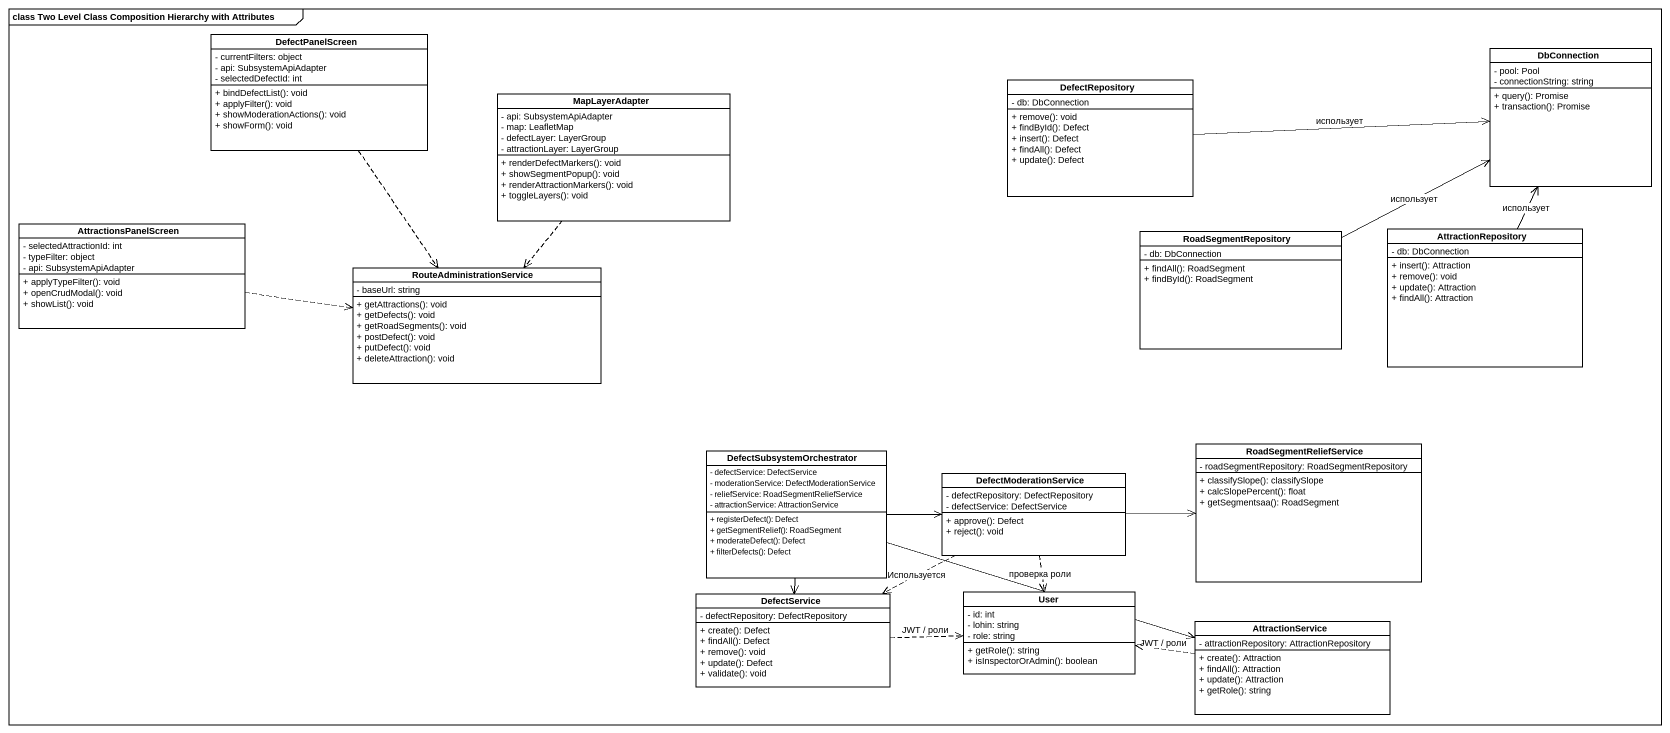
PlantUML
@startuml
mainframe class Two Level Class Composition Hierarchy with Attributes
hide circle
hide empty members
skinparam classAttributeIconSize 0
class DefectPanelScreen {
  - currentFilters: object
  - api: SubsystemApiAdapter
  - selectedDefectId: int
  + bindDefectList(): void
  + applyFilter(): void
  + showModerationActions(): void
  + showForm(): void
}
class DbConnection {
  - pool: Pool
  - connectionString: string
  + query(): Promise
  + transaction(): Promise
}
class MapLayerAdapter {
  - api: SubsystemApiAdapter
  - map: LeafletMap
  - defectLayer: LayerGroup
  - attractionLayer: LayerGroup
  + renderDefectMarkers(): void
  + showSegmentPopup(): void
  + renderAttractionMarkers(): void
  + toggleLayers(): void
}
class DefectRepository {
  - db: DbConnection
  + remove(): void
  + findById(): Defect
  + insert(): Defect
  + findAll(): Defect
  + update(): Defect
}
class AttractionsPanelScreen {
  - selectedAttractionId: int
  - typeFilter: object
  - api: SubsystemApiAdapter
  + applyTypeFilter(): void
  + openCrudModal(): void
  + showList(): void
}
class RoadSegmentRepository {
  - db: DbConnection
  + findAll(): RoadSegment
  + findById(): RoadSegment
}
class AttractionRepository {
  - db: DbConnection
  + insert(): Attraction
  + remove(): void
  + update(): Attraction
  + findAll(): Attraction
}
class RouteAdministrationService {
  - baseUrl: string
  + getAttractions(): void
  + getDefects(): void
  + getRoadSegments(): void
  + postDefect(): void
  + putDefect(): void
  + deleteAttraction(): void
}
class DefectSubsystemOrchestrator {
  - defectService: DefectService
  - moderationService: DefectModerationService
  - reliefService: RoadSegmentReliefService
  - attractionService: AttractionService
  + registerDefect(): Defect
  + getSegmentRelief(): RoadSegment
  + moderateDefect(): Defect
  + filterDefects(): Defect
}
class RoadSegmentReliefService {
  - roadSegmentRepository: RoadSegmentRepository
  + classifySlope(): classifySlope
  + calcSlopePercent(): float
  + getSegmentsaa(): RoadSegment
}
class DefectModerationService {
  - defectRepository: DefectRepository
  - defectService: DefectService
  + approve(): Defect
  + reject(): void
}
class DefectService {
  - defectRepository: DefectRepository
  + create(): Defect
  + findAll(): Defect
  + remove(): void
  + update(): Defect
  + validate(): void
}
class User {
  - id: int
  - lohin: string
  - role: string
  + getRole(): string
  + isInspectorOrAdmin(): boolean
}
class AttractionService {
  - attractionRepository: AttractionRepository
  + create(): Attraction
  + findAll(): Attraction
  + update(): Attraction
  + getRole(): string
}
DefectPanelScreen ..> RouteAdministrationService
MapLayerAdapter ..> RouteAdministrationService
DefectRepository -right-> DbConnection : использует
AttractionsPanelScreen .right.> RouteAdministrationService
RoadSegmentRepository -right-> DbConnection : использует
AttractionRepository -up-> DbConnection : использует
DefectSubsystemOrchestrator -right-> RoadSegmentReliefService
DefectSubsystemOrchestrator -right-> DefectModerationService
DefectSubsystemOrchestrator --> DefectService
DefectSubsystemOrchestrator -right-> AttractionService
DefectModerationService .left.> DefectService : Используется
DefectModerationService ..> User : проверка роли
DefectService .right.> User : JWT / роли
AttractionService .left.> User : JWT / роли
@enduml
